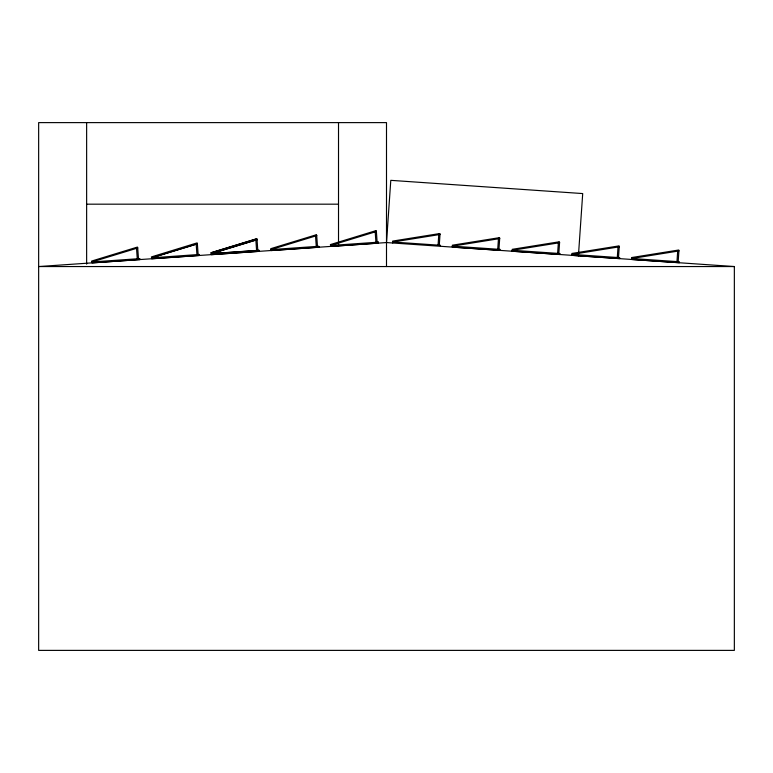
<?xml version="1.0" encoding="UTF-8"?>
<svg xmlns="http://www.w3.org/2000/svg" width="773" height="773" viewBox="0 0 773 773"><rect width="100%" height="100%" fill="white"/><g stroke="black" fill="none" stroke-linecap="round" stroke-linejoin="round"><path stroke-width="1.16" d="M392.752 242.993L392.665 241.089L439.856 233.533L440.001 234.48L392.819 242.036L440.494 245.283L440.426 246.239M438.078 245.118L438.822 234.113L440.021 234.19L439.277 245.205M452.427 247.109L452.34 245.205L499.522 237.649L499.677 238.596L452.485 246.152L500.17 249.399L500.102 250.355L452.427 247.109L452.427 246.239M497.744 249.235L498.498 238.229L499.696 238.306L498.943 249.321M557.633 253.37L558.386 242.355L559.584 242.442L558.831 253.447M571.981 255.351L571.894 253.447L619.086 245.891L619.231 246.838L572.049 254.394L619.724 257.651L619.656 258.607L571.981 255.351L571.981 254.491M617.308 257.486L618.052 246.471L619.25 246.558L618.506 257.564M631.657 259.467L631.57 257.564L678.752 250.008L678.907 250.954L631.715 258.511L679.399 261.767L679.332 262.723L631.657 259.467L631.657 258.607M676.974 261.593L677.728 250.587L678.926 250.674L678.172 261.68M386.5 266.55L386.5 122.617L38.65 122.617L38.65 650.383L734.35 650.383L734.35 266.55L38.65 266.55L386.5 242.558L390.79 180.341L582.707 193.569L578.417 255.795M153.962 257.08L197.376 243.814L197.096 242.896L151.402 256.926L151.682 257.844L199.347 254.452L199.415 255.467L151.75 258.8L151.672 257.786M151.682 257.844L197.376 243.872M211.068 252.81L256.762 238.838M212.478 253.264L257.042 239.64M211.348 253.728L257.051 239.756L256.762 238.722L211.058 252.694L211.348 253.728L259.023 250.394M257.023 239.466L255.834 239.553L256.597 250.558M212.527 253.525L259.013 250.278L259.09 251.351L211.416 254.684L211.338 253.612M139.749 259.583L92.074 262.917L91.726 261.042L137.43 247.07L137.71 247.988L92.006 261.96L139.681 258.626L139.749 259.583L139.749 258.752M318.756 247.234L271.081 250.568L270.734 248.693L316.437 234.721L316.717 235.639L271.014 249.611L318.689 246.278L318.756 247.234L318.756 246.403M378.422 243.118L330.757 246.452L330.409 244.577L376.103 230.605L376.383 231.523L330.689 245.495L378.355 242.162L378.422 243.118L378.422 242.036M86.634 204.178L338.516 204.178M386.5 242.558L734.35 266.55M377.137 242.249L376.364 231.243L375.166 231.32L375.939 242.336M317.461 246.365L316.698 235.35L315.5 235.436L316.273 246.442M257.023 239.359L257.796 250.481M198.13 254.597L197.357 243.524L196.158 243.669L196.931 254.675M138.464 258.704L137.691 247.698L136.492 247.785L137.265 258.791M512.093 250.355L512.093 251.225M338.516 122.617L338.516 245.872M259.09 250.52L259.09 251.351M199.415 254.636L199.415 255.467M86.634 122.617L86.634 264.153M512.373 250.278L512.306 251.235L559.99 254.491L560.048 253.534L512.373 250.278L512.228 249.331L559.41 241.775L559.565 242.722L512.373 250.278"/></g></svg>
